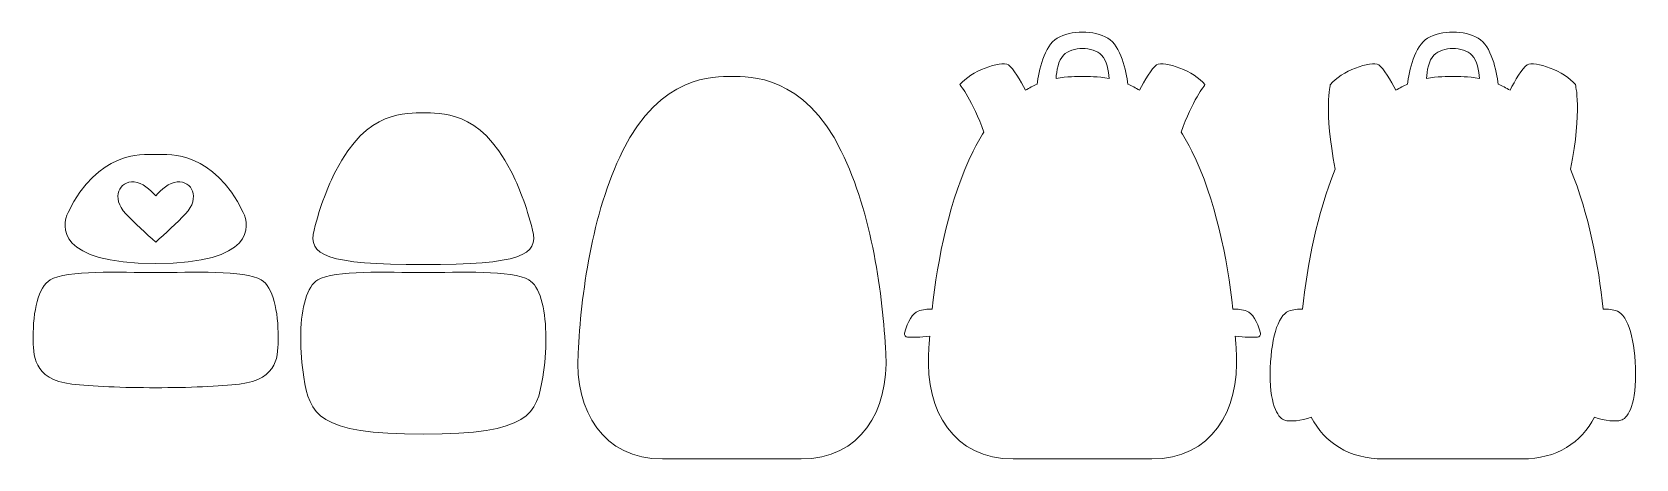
# Model space of a CAD drawing. Header units: inches. Extents: x -9 to 5.7, y -4 to -0.1.
import ezdxf

# ---------------------------------------------------------------- set-up
doc = ezdxf.new("R2010")
doc.units = ezdxf.units.IN
doc.header["$MEASUREMENT"] = 0
doc.layers.add('Backpack', color=7, linetype='Continuous', lineweight=0)

msp = doc.modelspace()

# ---------------------------------------------------------------- linework, layer by layer
at = {"layer": 'Backpack', "color": 1, "lineweight": 18, "true_color": 0xff0000}
for points, knots in [([(0.615, -0.051), (0.531, -0.051), (0.447, -0.07), (0.383, -0.107), (0.263, -0.177), (0.216, -0.408), (0.199, -0.528), (0.165, -0.543), (0.129, -0.561), (0.093, -0.582), (0.049, -0.497), (-0.019, -0.377), (-0.063, -0.351), (-0.132, -0.31), (-0.41, -0.409), (-0.505, -0.531), (-0.505, -0.531), (-0.386, -0.683), (-0.287, -0.964), (-0.321, -1.016), (-0.353, -1.074), (-0.385, -1.138), (-0.602, -1.58), (-0.709, -2.119), (-0.759, -2.584), (-0.8, -2.582), (-0.846, -2.584), (-0.888, -2.601), (-0.939, -2.621), (-0.982, -2.693), (-1.012, -2.801), (-1.017, -2.819), (-1.003, -2.838), (-0.984, -2.838), (-0.937, -2.84), (-0.872, -2.839), (-0.782, -2.83), (-0.786, -2.884), (-0.789, -2.935), (-0.792, -2.985), (-0.821, -3.514), (-0.562, -3.951), (-0.019, -3.951), (-0.019, -3.951), (1.248, -3.951), (1.248, -3.951), (1.792, -3.951), (2.05, -3.514), (2.021, -2.985), (2.019, -2.935), (2.015, -2.884), (2.011, -2.83), (2.101, -2.839), (2.167, -2.84), (2.213, -2.838), (2.233, -2.838), (2.246, -2.819), (2.241, -2.801), (2.212, -2.693), (2.169, -2.621), (2.117, -2.601), (2.076, -2.584), (2.029, -2.582), (1.989, -2.584), (1.938, -2.119), (1.832, -1.58), (1.614, -1.138), (1.583, -1.074), (1.55, -1.016), (1.516, -0.964), (1.615, -0.683), (1.734, -0.531), (1.734, -0.531), (1.639, -0.409), (1.362, -0.31), (1.292, -0.351), (1.248, -0.377), (1.181, -0.497), (1.137, -0.582), (1.1, -0.561), (1.065, -0.543), (1.03, -0.528), (1.013, -0.408), (0.967, -0.177), (0.846, -0.107), (0.782, -0.07), (0.699, -0.051), (0.615, -0.051)], [0, 0, 0, 0, 1, 1, 1, 2, 2, 2, 3, 3, 3, 4, 4, 4, 5, 5, 5, 6, 6, 6, 7, 7, 7, 8, 8, 8, 9, 9, 9, 10, 10, 10, 11, 11, 11, 12, 12, 12, 13, 13, 13, 14, 14, 14, 15, 15, 15, 16, 16, 16, 17, 17, 17, 18, 18, 18, 19, 19, 19, 20, 20, 20, 21, 21, 21, 22, 22, 22, 23, 23, 23, 24, 24, 24, 25, 25, 25, 26, 26, 26, 27, 27, 27, 28, 28, 28, 29, 29, 29, 29]), ([(0.615, -0.457), (0.563, -0.457), (0.477, -0.455), (0.373, -0.476), (0.378, -0.405), (0.393, -0.31), (0.441, -0.262), (0.482, -0.221), (0.549, -0.2), (0.615, -0.2), (0.681, -0.2), (0.747, -0.221), (0.789, -0.262), (0.836, -0.31), (0.852, -0.405), (0.857, -0.476), (0.753, -0.455), (0.667, -0.457), (0.615, -0.457)], [0, 0, 0, 0, 1, 1, 1, 2, 2, 2, 3, 3, 3, 4, 4, 4, 5, 5, 5, 6, 6, 6, 6])]:
    msp.add_open_spline(points, degree=3, knots=knots, dxfattribs=at)
at = {"layer": 'Backpack', "color": 30, "lineweight": 18, "true_color": 0xff6400}
for points, knots in [([(5.503, -2.601), (5.461, -2.584), (5.414, -2.582), (5.374, -2.584), (5.33, -2.176), (5.243, -1.711), (5.075, -1.305), (5.183, -0.763), (5.12, -0.531), (5.12, -0.531), (5.024, -0.409), (4.747, -0.31), (4.678, -0.351), (4.634, -0.377), (4.566, -0.497), (4.522, -0.582), (4.486, -0.561), (4.45, -0.543), (4.415, -0.528), (4.399, -0.408), (4.352, -0.177), (4.232, -0.107), (4.168, -0.07), (4.084, -0.051), (4, -0.051), (3.916, -0.051), (3.832, -0.07), (3.769, -0.107), (3.648, -0.177), (3.601, -0.408), (3.585, -0.528), (3.55, -0.543), (3.514, -0.561), (3.478, -0.582), (3.434, -0.497), (3.366, -0.377), (3.322, -0.351), (3.253, -0.31), (2.976, -0.409), (2.88, -0.531), (2.88, -0.531), (2.817, -0.763), (2.925, -1.305), (2.758, -1.711), (2.67, -2.176), (2.626, -2.584), (2.586, -2.582), (2.539, -2.584), (2.498, -2.601), (2.399, -2.639), (2.332, -2.867), (2.33, -3.176), (2.327, -3.486), (2.414, -3.584), (2.464, -3.598), (2.505, -3.61), (2.616, -3.606), (2.705, -3.57), (2.827, -3.8), (3.048, -3.951), (3.367, -3.951), (3.367, -3.951), (4.633, -3.951), (4.633, -3.951), (4.952, -3.951), (5.173, -3.8), (5.295, -3.57), (5.384, -3.606), (5.495, -3.61), (5.536, -3.598), (5.586, -3.584), (5.673, -3.486), (5.67, -3.176), (5.668, -2.867), (5.601, -2.639), (5.503, -2.601)], [0, 0, 0, 0, 1, 1, 1, 2, 2, 2, 3, 3, 3, 4, 4, 4, 5, 5, 5, 6, 6, 6, 7, 7, 7, 8, 8, 8, 9, 9, 9, 10, 10, 10, 11, 11, 11, 12, 12, 12, 13, 13, 13, 14, 14, 14, 15, 15, 15, 16, 16, 16, 17, 17, 17, 18, 18, 18, 19, 19, 19, 20, 20, 20, 21, 21, 21, 22, 22, 22, 23, 23, 23, 24, 24, 24, 25, 25, 25, 25]), ([(4, -0.457), (3.948, -0.457), (3.862, -0.455), (3.758, -0.476), (3.763, -0.405), (3.779, -0.31), (3.826, -0.262), (3.868, -0.221), (3.934, -0.2), (4, -0.2), (4.066, -0.2), (4.132, -0.221), (4.174, -0.262), (4.222, -0.31), (4.237, -0.405), (4.242, -0.476), (4.138, -0.455), (4.052, -0.457), (4, -0.457)], [0, 0, 0, 0, 1, 1, 1, 2, 2, 2, 3, 3, 3, 4, 4, 4, 5, 5, 5, 6, 6, 6, 6])]:
    msp.add_open_spline(points, degree=3, knots=knots, dxfattribs=at)
at = {"layer": 'Backpack', "color": 98, "lineweight": 18, "true_color": 0x006400}
msp.add_open_spline([(-2.59, -0.457), (-2.752, -0.457), (-3.245, -0.44), (-3.589, -1.138), (-3.873, -1.714), (-3.968, -2.456), (-3.996, -2.985), (-4.025, -3.514), (-3.767, -3.951), (-3.223, -3.951), (-3.223, -3.951), (-1.957, -3.951), (-1.957, -3.951), (-1.413, -3.951), (-1.155, -3.514), (-1.183, -2.985), (-1.212, -2.456), (-1.306, -1.714), (-1.59, -1.138), (-1.934, -0.44), (-2.428, -0.457), (-2.59, -0.457)], degree=3, knots=[0, 0, 0, 0, 1, 1, 1, 2, 2, 2, 3, 3, 3, 4, 4, 4, 5, 5, 5, 6, 6, 6, 7, 7, 7, 7], dxfattribs=at)
at = {"layer": 'Backpack', "color": 5, "lineweight": 18, "true_color": 0x0000ff}
for points, knots in [([(-6.409, -1.86), (-6.351, -1.635), (-6.282, -1.459), (-6.21, -1.318), (-5.927, -0.76), (-5.554, -0.79), (-5.41, -0.79), (-5.266, -0.79), (-4.893, -0.76), (-4.61, -1.318), (-4.538, -1.459), (-4.469, -1.635), (-4.411, -1.86), (-4.352, -2.089), (-4.523, -2.176), (-5.41, -2.176), (-6.297, -2.176), (-6.468, -2.089), (-6.409, -1.86)], [0, 0, 0, 0, 1, 1, 1, 2, 2, 2, 3, 3, 3, 4, 4, 4, 5, 5, 5, 6, 6, 6, 6]), ([(-4.429, -2.326), (-4.43, -2.326), (-4.431, -2.325), (-4.432, -2.324), (-4.436, -2.321), (-4.44, -2.318), (-4.445, -2.315), (-4.596, -2.224), (-5.084, -2.248), (-5.41, -2.248), (-5.736, -2.248), (-6.224, -2.224), (-6.375, -2.315), (-6.38, -2.318), (-6.384, -2.321), (-6.389, -2.324), (-6.389, -2.325), (-6.39, -2.326), (-6.391, -2.326), (-6.487, -2.402), (-6.531, -2.613), (-6.53, -2.842), (-6.531, -2.963), (-6.521, -3.089), (-6.502, -3.203), (-6.448, -3.542), (-6.383, -3.725), (-5.41, -3.725), (-4.437, -3.725), (-4.373, -3.542), (-4.318, -3.203), (-4.299, -3.089), (-4.289, -2.963), (-4.291, -2.842), (-4.289, -2.613), (-4.333, -2.402), (-4.429, -2.326)], [0, 0, 0, 0, 1, 1, 1, 2, 2, 2, 3, 3, 3, 4, 4, 4, 5, 5, 5, 6, 6, 6, 7, 7, 7, 8, 8, 8, 9, 9, 9, 10, 10, 10, 11, 11, 11, 12, 12, 12, 12])]:
    msp.add_open_spline(points, degree=3, knots=knots, dxfattribs=at)
at = {"layer": 'Backpack', "color": 18, "lineweight": 18, "true_color": 0x000000}
for points, knots in [([(-8.656, -1.698), (-8.379, -1.137), (-8, -1.17), (-7.856, -1.17), (-7.713, -1.17), (-7.334, -1.137), (-7.056, -1.698), (-6.994, -1.823), (-6.952, -2.165), (-7.856, -2.165), (-8.761, -2.165), (-8.719, -1.823), (-8.656, -1.698)], [0, 0, 0, 0, 1, 1, 1, 2, 2, 2, 3, 3, 3, 4, 4, 4, 4]), ([(-8.13, -1.711), (-8.053, -1.794), (-7.94, -1.895), (-7.856, -1.969), (-7.772, -1.895), (-7.659, -1.794), (-7.583, -1.711), (-7.445, -1.562), (-7.524, -1.409), (-7.659, -1.42), (-7.735, -1.426), (-7.805, -1.491), (-7.856, -1.548), (-7.907, -1.491), (-7.978, -1.426), (-8.053, -1.42), (-8.188, -1.409), (-8.267, -1.562), (-8.13, -1.711)], [0, 0, 0, 0, 1, 1, 1, 2, 2, 2, 3, 3, 3, 4, 4, 4, 5, 5, 5, 6, 6, 6, 6]), ([(-6.737, -2.842), (-6.738, -2.995), (-6.726, -3.222), (-7.09, -3.267), (-7.264, -3.289), (-7.56, -3.3), (-7.856, -3.3), (-8.152, -3.3), (-8.448, -3.289), (-8.622, -3.267), (-8.986, -3.222), (-8.974, -2.995), (-8.976, -2.842), (-8.978, -2.601), (-8.928, -2.38), (-8.821, -2.315), (-8.67, -2.224), (-8.182, -2.248), (-7.856, -2.248), (-7.53, -2.248), (-7.042, -2.224), (-6.891, -2.315), (-6.784, -2.38), (-6.735, -2.601), (-6.737, -2.842)], [0, 0, 0, 0, 1, 1, 1, 2, 2, 2, 3, 3, 3, 4, 4, 4, 5, 5, 5, 6, 6, 6, 7, 7, 7, 8, 8, 8, 8])]:
    msp.add_open_spline(points, degree=3, knots=knots, dxfattribs=at)

doc.saveas('drawing.dxf')
